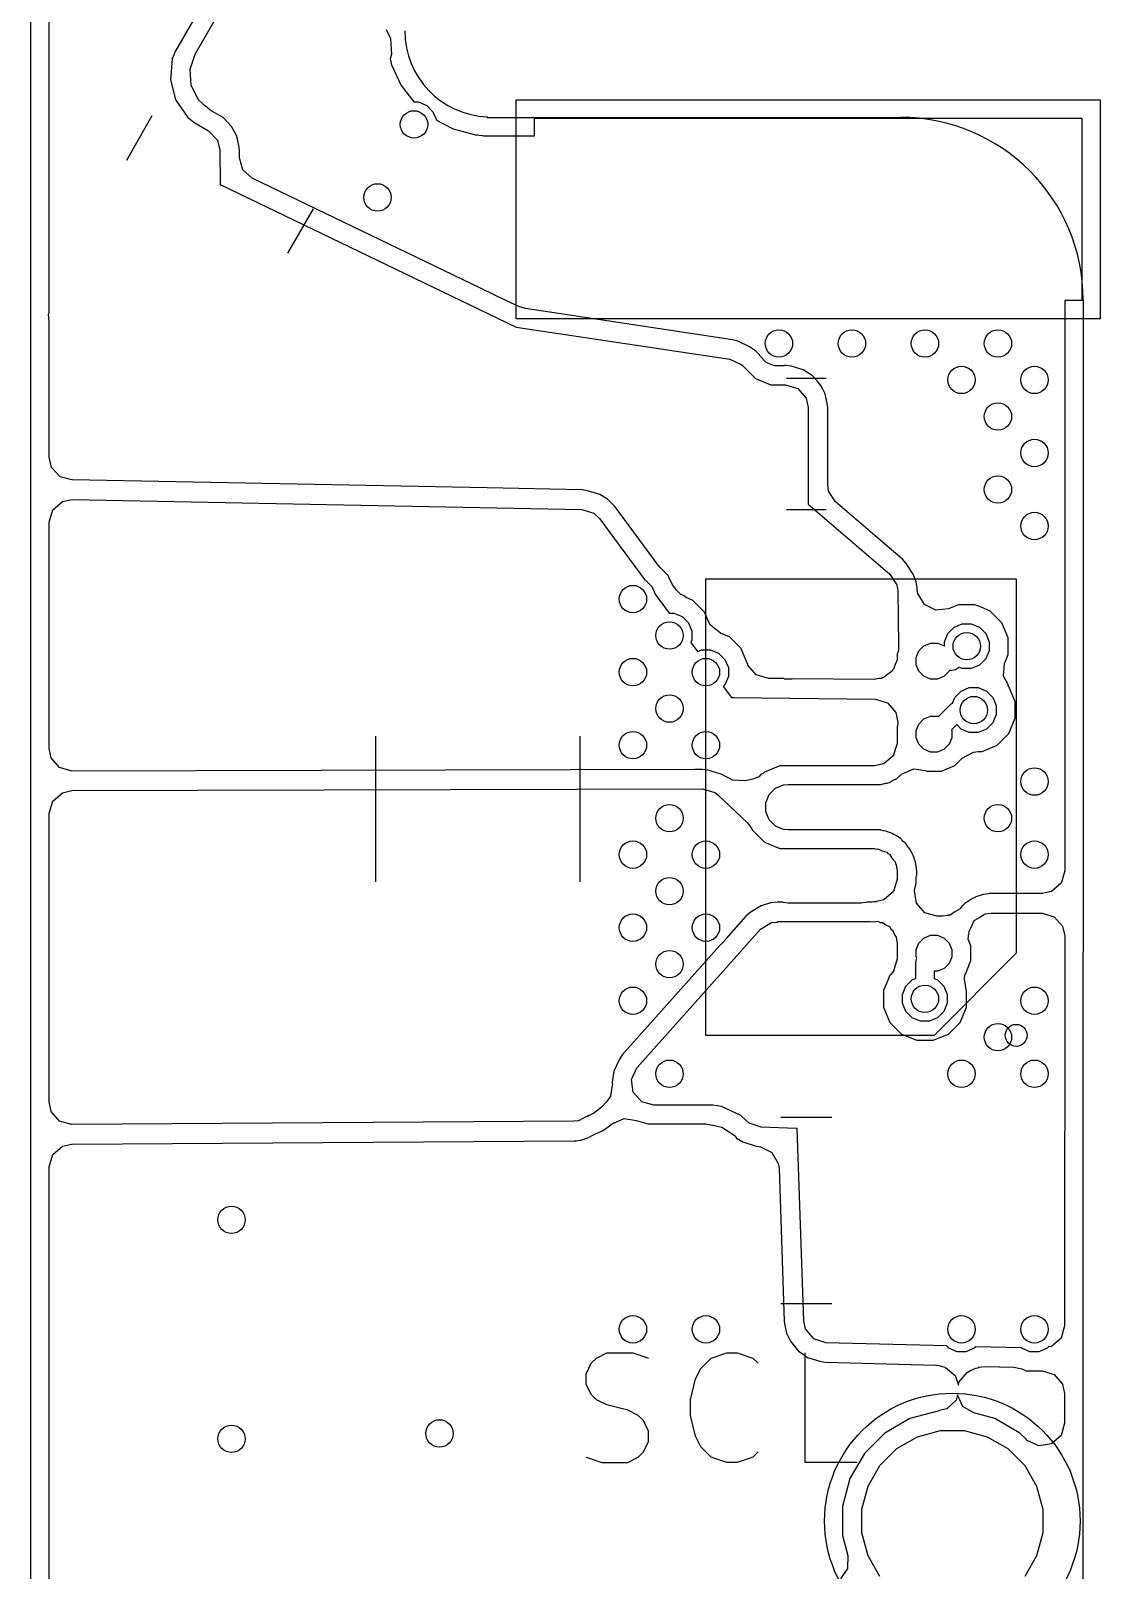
# Model space of a CAD drawing. Extents: x -28 to 25.3, y -6.8 to 48.4.
# Drawn here: x 19.48 to 25.34, y 21.12 to 29.55 of the extents above; entities that cross this region are included whole.
import ezdxf

# ---------------------------------------------------------------- set-up
doc = ezdxf.new("R2010")
doc.units = 0
doc.layers.add('BLACK', color=7, linetype='CONTINUOUS')

msp = doc.modelspace()

# ---------------------------------------------------------------- linework, layer by layer
at = {"layer": 'BLACK', "linetype": 'CONTINUOUS'}
for p, q in [((19.484332, 19.043125), (19.484332, 48.291502)), ((19.584832, 28.008622), (19.584832, 30.276786)), ((20.499151, 29.827589), (20.277885, 29.44434)), ((20.38547, 29.426486), (20.603926, 29.804864)), ((21.43133, 29.561293), (21.455672, 29.511932)), ((20.277881, 29.444333), (20.259498, 29.399957)), ((20.277885, 29.44434), (20.277881, 29.444333)), ((21.455672, 29.511932), (21.461414, 29.424329)), ((20.259496, 29.399949), (20.249443, 29.285039)), ((20.259498, 29.399957), (20.259496, 29.399949)), ((20.35725, 29.343355), (20.38547, 29.426486)), ((21.461414, 29.424329), (21.453225, 29.400207)), ((21.453225, 29.400207), (21.46031, 29.368386)), ((21.46031, 29.368386), (21.460311, 29.368383)), ((21.460311, 29.368383), (21.460312, 29.368381)), ((21.460312, 29.368381), (21.513691, 29.254463)), ((20.249443, 29.285039), (20.278035, 29.178332)), ((20.362992, 29.255752), (20.35725, 29.343355)), ((20.278035, 29.178332), (20.279299, 29.173615)), ((20.401821, 29.177015), (20.362992, 29.255752)), ((20.425878, 29.155918), (20.401821, 29.177015)), ((21.513691, 29.254463), (21.583432, 29.1641)), ((22.144777, 29.176232), (25.344777, 29.176232)), ((22.144777, 27.976232), (22.144777, 29.176232)), ((25.344777, 29.176232), (25.344777, 27.976232)), ((20.279299, 29.173615), (20.345463, 29.079124)), ((20.436471, 29.144631), (20.425878, 29.155918)), ((20.440743, 29.142882), (20.436471, 29.144631)), ((20.467826, 29.119131), (20.440743, 29.142882)), ((20.538002, 29.078615), (20.467826, 29.119131)), ((21.583432, 29.1641), (21.608718, 29.1641)), ((21.608718, 29.1641), (21.653778, 29.145436)), ((21.653778, 29.145436), (21.688266, 29.110948)), ((21.688266, 29.110948), (21.70693, 29.065888)), ((20.009869, 28.845926), (20.15045, 29.089418)), ((20.345463, 29.079124), (20.383583, 29.049873)), ((20.383583, 29.049873), (20.458869, 29.006407)), ((20.458869, 29.006407), (20.507084, 28.955841)), ((20.584596, 29.029749), (20.538002, 29.078615)), ((20.6111, 28.981359), (20.584596, 29.029749)), ((21.70693, 29.065888), (21.70693, 29.064229)), ((21.70693, 29.064229), (21.743159, 29.045585)), ((21.743159, 29.045585), (21.799089, 29.016802)), ((21.799089, 29.016802), (21.920788, 28.984927)), ((21.984332, 29.079981), (24.251147, 29.079981)), ((22.244777, 28.979481), (22.244777, 29.076232)), ((22.244777, 29.076232), (25.244777, 29.076232)), ((25.244777, 29.076232), (25.244777, 28.076232)), ((20.507084, 28.955841), (20.520867, 28.89966)), ((20.616283, 28.960232), (20.6111, 28.981359)), ((20.624884, 28.925172), (20.616283, 28.960232)), ((20.627966, 28.900214), (20.624884, 28.925172)), ((21.920788, 28.984927), (21.932092, 28.984495)), ((21.932092, 28.984495), (21.952016, 28.980126)), ((21.952016, 28.980126), (21.952362, 28.981864)), ((21.952362, 28.981864), (21.964339, 28.979481)), ((21.964339, 28.979481), (21.964341, 28.979481)), ((21.964341, 28.979481), (22.244777, 28.979481)), ((20.520867, 28.89966), (20.521831, 28.712673)), ((20.627966, 28.900208), (20.627966, 28.900214)), ((20.628186, 28.85762), (20.627966, 28.900208)), ((20.646529, 28.793351), (20.628186, 28.85762)), ((20.698393, 28.746533), (20.646529, 28.793351)), ((20.521831, 28.712673), (20.521832, 28.712672)), ((20.521832, 28.712672), (22.144332, 27.931502)), ((21.948206, 28.144796), (20.698393, 28.746533)), ((20.893214, 28.335926), (21.033795, 28.579418)), ((22.095428, 28.073914), (21.948206, 28.144796)), ((25.251147, 28.079981), (25.248473, 8.678275)), ((19.58225, 28.001015), (19.584832, 28.008622)), ((19.584832, 27.961623), (19.58225, 28.001015)), ((22.15934, 28.043143), (22.095428, 28.073914)), ((22.194737, 28.03224), (22.15934, 28.043143)), ((23.330203, 27.861921), (22.194737, 28.03224)), ((25.150646, 28.073914), (25.150215, 24.952462)), ((25.244777, 28.076232), (25.150532, 28.076232)), ((25.150532, 28.076232), (25.150646, 28.073914)), ((19.584832, 27.218442), (19.584832, 27.961623)), ((22.144332, 27.931502), (23.314323, 27.756004)), ((25.344777, 27.976232), (22.144777, 27.976232)), ((23.330225, 27.861916), (23.330203, 27.861921)), ((23.359398, 27.853156), (23.330225, 27.861916)), ((23.359401, 27.853155), (23.359398, 27.853156)), ((23.359406, 27.853153), (23.359401, 27.853155)), ((23.422781, 27.823743), (23.359406, 27.853153)), ((23.314323, 27.756004), (23.377698, 27.726594)), ((23.422785, 27.823741), (23.422781, 27.823743)), ((23.422785, 27.82374), (23.422785, 27.823741)), ((23.450911, 27.804761), (23.422785, 27.82374)), ((23.450916, 27.804757), (23.450911, 27.804761)), ((23.456835, 27.799213), (23.450916, 27.804757)), ((23.459338, 27.79679), (23.456835, 27.799213)), ((23.4778, 27.778328), (23.459338, 27.79679)), ((23.480398, 27.772056), (23.4778, 27.778328)), ((23.514886, 27.737568), (23.480398, 27.772056)), ((23.377698, 27.726594), (23.383607, 27.721059)), ((23.383607, 27.721059), (23.391805, 27.712861)), ((23.391805, 27.712861), (23.391806, 27.71286)), ((23.391806, 27.71286), (23.45569, 27.648976)), ((23.559946, 27.718904), (23.514886, 27.737568)), ((23.608718, 27.718904), (23.559946, 27.718904)), ((23.61499, 27.721502), (23.608718, 27.718904)), ((23.620332, 27.721502), (23.61499, 27.721502)), ((23.620337, 27.721502), (23.620332, 27.721502)), ((23.650497, 27.717165), (23.620337, 27.721502)), ((23.650502, 27.717164), (23.650497, 27.717165)), ((23.650504, 27.717164), (23.650502, 27.717164)), ((23.650506, 27.717163), (23.650504, 27.717164)), ((23.675496, 27.709825), (23.650506, 27.717163)), ((23.717546, 27.697478), (23.675496, 27.709825)), ((23.741582, 27.682031), (23.717546, 27.697478)), ((23.768312, 27.664853), (23.741582, 27.682031)), ((23.768313, 27.664852), (23.768312, 27.664853)), ((23.768314, 27.664851), (23.768313, 27.664852)), ((23.768316, 27.664849), (23.768314, 27.664851)), ((23.798327, 27.630214), (23.768316, 27.664849)), ((23.45569, 27.648976), (23.539159, 27.614402)), ((23.539159, 27.614402), (23.539161, 27.614402)), ((23.539161, 27.614402), (23.620332, 27.614402)), ((23.620332, 27.614402), (23.687371, 27.594717)), ((23.626496, 27.651502), (23.842168, 27.651502)), ((23.687371, 27.594717), (23.733126, 27.541913)), ((23.814067, 27.612049), (23.798327, 27.630214)), ((23.825936, 27.588338), (23.814067, 27.612049)), ((23.837777, 27.564683), (23.825936, 27.588338)), ((23.733126, 27.541913), (23.744332, 27.490402)), ((23.744332, 27.490402), (23.744332, 26.961502)), ((23.837777, 27.564682), (23.837777, 27.564683)), ((23.837778, 27.56468), (23.837777, 27.564682)), ((23.848984, 27.513169), (23.837778, 27.56468)), ((23.848984, 27.513168), (23.848984, 27.513169)), ((23.851431, 27.49041), (23.848984, 27.513168)), ((23.851432, 27.490394), (23.851431, 27.49041)), ((23.851432, 27.067793), (23.851432, 27.490394)), ((19.597971, 27.162891), (19.584832, 27.218442)), ((19.645603, 27.111774), (19.597971, 27.162891)), ((19.709903, 27.095391), (19.645603, 27.111774)), ((19.709888, 27.094592), (19.709903, 27.095391)), ((19.713301, 27.094526), (19.709888, 27.094592)), ((19.71331, 27.094523), (19.713301, 27.094526)), ((19.713344, 27.094525), (19.71331, 27.094523)), ((21.985904, 27.049965), (19.713344, 27.094525)), ((23.856644, 27.03222), (23.851432, 27.067793)), ((19.657321, 26.976263), (19.71126, 26.987445)), ((19.71126, 26.987445), (22.503255, 26.9327)), ((22.505355, 27.039779), (21.985904, 27.049965)), ((22.505359, 27.039779), (22.505355, 27.039779)), ((22.505364, 27.039778), (22.505359, 27.039779)), ((22.535433, 27.034851), (22.505364, 27.039778)), ((22.535443, 27.034849), (22.535433, 27.034851)), ((22.602072, 27.013858), (22.535443, 27.034849)), ((22.602082, 27.013853), (22.602072, 27.013858)), ((22.643909, 26.989116), (22.602082, 27.013853)), ((22.643909, 26.989115), (22.643909, 26.989116)), ((22.674607, 26.959765), (22.643909, 26.989115)), ((23.894734, 26.973645), (23.856644, 27.03222)), ((19.584832, 26.863469), (19.604517, 26.930508)), ((19.604517, 26.930508), (19.657321, 26.976263)), ((22.503255, 26.9327), (22.569895, 26.911705)), ((22.569895, 26.911705), (22.600601, 26.882347)), ((22.67461, 26.959762), (22.674607, 26.959765)), ((22.686779, 26.945937), (22.67461, 26.959762)), ((22.922528, 26.626435), (22.686779, 26.945937)), ((23.626496, 26.931502), (23.842168, 26.931502)), ((23.744332, 26.961502), (24.191904, 26.577869)), ((24.18908, 26.721348), (23.894734, 26.973645)), ((19.584832, 25.623206), (19.584832, 26.863469)), ((22.600601, 26.882347), (22.847178, 26.54817)), ((24.261604, 26.659185), (24.18908, 26.721348)), ((24.28169, 26.636255), (24.261604, 26.659185)), ((22.934625, 26.612377), (22.922528, 26.626435)), ((22.976858, 26.570144), (22.934625, 26.612377)), ((22.987438, 26.544601), (22.976858, 26.570144)), ((24.191904, 26.577869), (24.229994, 26.519294)), ((24.31978, 26.57768), (24.28169, 26.636255)), ((24.33584, 26.535633), (24.31978, 26.57768)), ((22.847178, 26.54817), (22.853778, 26.545436)), ((22.853778, 26.545436), (22.888266, 26.510948)), ((22.888266, 26.510948), (22.9057, 26.468858)), ((23.00222, 26.518431), (22.987438, 26.544601)), ((23.022688, 26.490691), (23.00222, 26.518431)), ((23.047472, 26.465562), (23.022688, 26.490691)), ((23.184332, 26.551502), (24.884332, 26.551502)), ((23.184332, 24.051502), (23.184332, 26.551502)), ((24.229994, 26.519294), (24.235191, 26.485628)), ((24.235191, 26.485628), (24.239792, 26.186563)), ((24.341037, 26.501967), (24.33584, 26.535633)), ((24.34193, 26.491392), (24.341037, 26.501967)), ((24.345342, 26.471162), (24.34193, 26.491392)), ((24.884332, 26.551502), (24.884332, 24.501502)), ((22.9057, 26.468858), (22.982997, 26.3641)), ((23.061764, 26.460119), (23.047472, 26.465562)), ((23.075013, 26.449753), (23.061764, 26.460119)), ((23.112971, 26.43403), (23.075013, 26.449753)), ((23.112973, 26.434029), (23.112971, 26.43403)), ((23.112974, 26.434028), (23.112973, 26.434029)), ((23.176858, 26.370144), (23.112974, 26.434028)), ((24.380994, 26.411073), (24.345342, 26.471162)), ((24.443473, 26.379798), (24.380994, 26.411073)), ((24.568055, 26.410096), (24.512943, 26.387267)), ((24.568057, 26.410096), (24.568055, 26.410096)), ((24.658403, 26.410096), (24.568057, 26.410096)), ((24.658404, 26.410096), (24.658403, 26.410096)), ((24.691642, 26.396328), (24.658404, 26.410096)), ((24.741872, 26.375522), (24.691642, 26.396328)), ((22.982997, 26.3641), (23.008718, 26.3641)), ((23.008718, 26.3641), (23.053778, 26.345436)), ((23.053778, 26.345436), (23.088266, 26.310948)), ((23.088266, 26.310948), (23.10693, 26.265888)), ((23.197071, 26.321345), (23.176858, 26.370144)), ((23.209774, 26.298081), (23.197071, 26.321345)), ((24.512943, 26.387267), (24.443473, 26.379798)), ((24.805756, 26.311638), (24.741872, 26.375522)), ((24.84033, 26.228169), (24.805756, 26.311638)), ((23.10693, 26.265888), (23.10693, 26.217116)), ((23.264176, 26.254241), (23.209774, 26.298081)), ((23.312974, 26.234028), (23.264176, 26.254241)), ((23.376858, 26.170144), (23.312974, 26.234028)), ((24.490632, 26.207382), (24.509296, 26.252442)), ((24.509296, 26.252442), (24.543784, 26.28693)), ((24.543784, 26.28693), (24.588844, 26.305594)), ((24.588844, 26.305594), (24.637616, 26.305594)), ((24.637616, 26.305594), (24.682676, 26.28693)), ((24.682676, 26.28693), (24.717164, 26.252442)), ((24.717164, 26.252442), (24.735828, 26.207382)), ((24.84033, 26.137823), (24.84033, 26.228169)), ((23.10693, 26.217116), (23.101364, 26.203681)), ((23.101364, 26.203681), (23.137446, 26.154781)), ((23.137446, 26.154781), (23.159946, 26.1641)), ((23.159946, 26.1641), (23.208718, 26.1641)), ((23.208718, 26.1641), (23.253778, 26.145436)), ((23.253778, 26.145436), (23.288266, 26.110948)), ((23.377222, 26.169265), (23.376858, 26.170144)), ((23.412972, 26.082956), (23.377222, 26.169265)), ((24.23677, 26.15266), (24.232232, 26.141702)), ((24.232232, 26.141702), (24.232232, 26.116373)), ((24.238848, 26.169265), (24.23677, 26.15266)), ((24.239792, 26.186563), (24.238848, 26.169265)), ((24.336253, 26.121011), (24.351185, 26.157059)), ((24.351185, 26.157059), (24.378775, 26.184649)), ((24.378775, 26.184649), (24.414823, 26.199581)), ((24.414823, 26.199581), (24.453841, 26.199581)), ((24.453841, 26.199581), (24.489889, 26.184649)), ((24.489889, 26.184649), (24.490632, 26.183906)), ((24.490632, 26.183906), (24.490632, 26.207382)), ((24.735828, 26.15861), (24.717164, 26.11355)), ((24.735828, 26.207382), (24.735828, 26.15861)), ((23.288266, 26.110948), (23.30693, 26.065888)), ((23.30693, 26.065888), (23.30693, 26.017116)), ((23.414185, 26.080127), (23.412972, 26.082956)), ((23.459364, 26.026828), (23.414185, 26.080127)), ((24.212547, 26.057058), (24.206572, 26.051881)), ((24.2203, 26.083464), (24.212547, 26.057058)), ((24.231273, 26.108706), (24.2203, 26.083464)), ((24.232232, 26.116373), (24.231273, 26.108706)), ((24.336253, 26.081993), (24.336253, 26.121011)), ((24.351185, 26.045945), (24.336253, 26.081993)), ((24.567657, 26.065581), (24.551176, 26.054569)), ((24.570197, 26.068122), (24.567657, 26.065581)), ((24.588844, 26.060398), (24.570197, 26.068122)), ((24.637616, 26.060398), (24.588844, 26.060398)), ((24.682676, 26.079062), (24.637616, 26.060398)), ((24.717164, 26.11355), (24.682676, 26.079062)), ((24.815168, 26.019213), (24.820152, 26.088905)), ((24.820152, 26.088905), (24.821752, 26.092975)), ((24.821752, 26.092975), (24.84033, 26.137823)), ((23.288266, 25.972056), (23.279062, 25.962853)), ((23.30693, 26.017116), (23.288266, 25.972056)), ((23.526185, 26.006416), (23.459364, 26.026828)), ((23.609791, 26.005508), (23.526185, 26.006416)), ((23.614823, 26.003423), (23.609791, 26.005508)), ((23.653841, 26.003423), (23.614823, 26.003423)), ((23.657617, 26.004988), (23.653841, 26.003423)), ((24.106884, 26.000104), (23.657617, 26.004988)), ((24.132572, 26.005547), (24.106884, 26.000104)), ((24.145345, 26.005781), (24.132572, 26.005547)), ((24.150752, 26.009399), (24.145345, 26.005781)), ((24.159743, 26.011303), (24.150752, 26.009399)), ((24.18054, 26.029325), (24.159743, 26.011303)), ((24.20342, 26.044629), (24.18054, 26.029325)), ((24.206572, 26.051881), (24.20342, 26.044629)), ((24.378775, 26.018355), (24.351185, 26.045945)), ((24.414823, 26.003423), (24.378775, 26.018355)), ((24.453841, 26.003423), (24.414823, 26.003423)), ((24.489889, 26.018355), (24.453841, 26.003423)), ((24.517479, 26.045945), (24.489889, 26.018355)), ((24.519449, 26.050702), (24.517479, 26.045945)), ((24.531736, 26.050702), (24.519449, 26.050702)), ((24.551176, 26.054569), (24.531736, 26.050702)), ((24.839925, 25.973874), (24.815168, 26.019213)), ((24.837595, 25.972317), (24.839925, 25.973874)), ((24.844379, 25.962164), (24.837595, 25.972317)), ((23.279062, 25.962853), (23.324331, 25.901502)), ((23.324331, 25.901502), (23.334982, 25.901387)), ((23.334982, 25.901387), (24.112571, 25.892935)), ((24.112571, 25.892935), (24.17939, 25.872523)), ((24.535014, 25.871811), (24.54792, 25.902967)), ((24.54792, 25.902967), (24.582408, 25.937455)), ((24.582408, 25.937455), (24.627468, 25.956119)), ((24.627468, 25.956119), (24.67624, 25.956119)), ((24.67624, 25.956119), (24.7213, 25.937455)), ((24.7213, 25.937455), (24.755788, 25.902967)), ((24.755788, 25.902967), (24.774452, 25.857907)), ((24.84438, 25.962163), (24.844379, 25.962164)), ((24.878954, 25.878694), (24.84438, 25.962163)), ((24.17939, 25.872523), (24.224569, 25.819225)), ((24.224569, 25.819225), (24.23518, 25.765757)), ((24.458598, 25.797611), (24.528335, 25.867347)), ((24.528335, 25.867347), (24.535014, 25.871811)), ((24.774452, 25.809135), (24.755788, 25.764075)), ((24.774452, 25.857907), (24.774452, 25.809135)), ((24.878954, 25.788348), (24.878954, 25.878694)), ((24.234716, 25.747699), (24.232232, 25.741702)), ((24.232232, 25.741702), (24.232232, 25.661302)), ((24.23518, 25.765757), (24.234716, 25.747699)), ((24.336253, 25.721011), (24.351185, 25.757059)), ((24.336253, 25.681993), (24.336253, 25.721011)), ((24.351185, 25.757059), (24.378775, 25.784649)), ((24.378775, 25.784649), (24.414823, 25.799581)), ((24.414823, 25.799581), (24.453841, 25.799581)), ((24.453841, 25.799581), (24.458598, 25.797611)), ((24.558333, 25.753662), (24.53044, 25.725769)), ((24.53044, 25.725769), (24.532411, 25.721011)), ((24.532411, 25.721011), (24.532411, 25.681993)), ((24.582408, 25.729587), (24.558333, 25.753662)), ((24.627468, 25.710923), (24.582408, 25.729587)), ((24.7213, 25.729587), (24.67624, 25.710923)), ((24.755788, 25.764075), (24.7213, 25.729587)), ((24.84438, 25.704879), (24.878954, 25.788348)), ((21.374332, 24.89188), (21.374332, 25.691124)), ((22.494332, 24.89188), (22.494332, 25.691124)), ((24.232191, 25.649417), (24.221956, 25.617607)), ((24.23248, 25.660702), (24.232191, 25.649417)), ((24.232232, 25.661302), (24.23248, 25.660702)), ((24.351185, 25.645945), (24.336253, 25.681993)), ((24.378775, 25.618355), (24.351185, 25.645945)), ((24.517479, 25.645945), (24.489889, 25.618355)), ((24.532411, 25.681993), (24.517479, 25.645945)), ((24.67624, 25.710923), (24.627468, 25.710923)), ((24.697027, 25.606421), (24.780496, 25.640995)), ((24.780496, 25.640995), (24.84438, 25.704879)), ((19.596176, 25.571392), (19.584832, 25.623206)), ((19.642072, 25.518711), (19.596176, 25.571392)), ((24.184966, 25.561665), (24.159743, 25.539808)), ((24.210791, 25.582905), (24.184966, 25.561665)), ((24.211297, 25.584481), (24.210791, 25.582905)), ((24.212547, 25.585563), (24.211297, 25.584481)), ((24.221956, 25.617607), (24.212547, 25.585563)), ((24.414823, 25.603423), (24.378775, 25.618355)), ((24.453841, 25.603423), (24.414823, 25.603423)), ((24.489889, 25.618355), (24.453841, 25.603423)), ((24.548812, 25.53017), (24.588744, 25.570102)), ((24.588744, 25.570102), (24.650067, 25.603587)), ((24.650067, 25.603587), (24.676425, 25.606421)), ((24.676425, 25.606421), (24.697025, 25.606421)), ((24.697025, 25.606421), (24.697027, 25.606421)), ((19.709164, 25.499206), (19.642072, 25.518711)), ((23.122906, 25.508359), (19.709164, 25.499206)), ((23.16482, 25.508471), (23.122906, 25.508359)), ((23.164822, 25.508471), (23.16482, 25.508471)), ((23.184944, 25.505633), (23.164822, 25.508471)), ((23.195007, 25.504213), (23.184944, 25.505633)), ((23.212239, 25.499203), (23.195007, 25.504213)), ((23.262097, 25.484708), (23.212239, 25.499203)), ((23.271924, 25.479692), (23.262097, 25.484708)), ((23.297934, 25.466417), (23.271924, 25.479692)), ((23.297935, 25.466416), (23.297934, 25.466417)), ((23.297937, 25.466415), (23.297935, 25.466416)), ((23.30288, 25.463272), (23.297937, 25.466415)), ((23.47348, 25.468043), (23.440643, 25.455104)), ((23.484708, 25.479692), (23.47348, 25.468043)), ((23.499738, 25.488078), (23.484708, 25.479692)), ((23.505686, 25.494026), (23.499738, 25.488078)), ((23.505693, 25.494031), (23.505686, 25.494026)), ((23.589155, 25.528601), (23.505693, 25.494031)), ((23.589157, 25.528602), (23.589155, 25.528601)), ((23.589159, 25.528602), (23.589157, 25.528602)), ((24.079505, 25.528602), (23.589159, 25.528602)), ((24.108232, 25.528602), (24.079505, 25.528602)), ((24.1503, 25.537754), (24.108232, 25.528602)), ((24.15683, 25.538522), (24.1503, 25.537754)), ((24.157908, 25.539409), (24.15683, 25.538522)), ((24.159743, 25.539808), (24.157908, 25.539409)), ((24.229881, 25.458869), (24.252925, 25.47884)), ((24.252925, 25.47884), (24.255255, 25.480807)), ((24.255255, 25.480807), (24.259337, 25.484164)), ((24.259337, 25.484164), (24.323613, 25.511545)), ((24.323613, 25.511545), (24.385556, 25.502955)), ((24.385556, 25.502955), (24.394132, 25.499402)), ((24.394132, 25.499402), (24.394133, 25.499402)), ((24.394133, 25.499402), (24.474531, 25.499402)), ((24.474531, 25.499402), (24.474532, 25.499402)), ((24.474532, 25.499402), (24.548812, 25.53017)), ((19.604517, 25.335143), (19.657321, 25.380898)), ((19.657321, 25.380898), (19.708495, 25.392103)), ((19.708495, 25.392103), (23.165107, 25.401371)), ((23.165107, 25.401371), (23.232196, 25.381866)), ((23.232196, 25.381866), (23.250245, 25.367833)), ((23.303354, 25.464019), (23.30288, 25.463272)), ((23.330439, 25.44923), (23.303354, 25.464019)), ((23.40021, 25.445527), (23.330439, 25.44923)), ((23.440643, 25.455104), (23.40021, 25.445527)), ((23.530398, 25.370948), (23.564886, 25.405436)), ((23.564886, 25.405436), (23.609946, 25.4241)), ((23.609946, 25.4241), (23.634332, 25.426502)), ((23.634332, 25.426502), (24.034332, 25.426502)), ((24.034332, 25.426502), (24.142728, 25.426502)), ((24.142728, 25.426502), (24.162082, 25.430713)), ((24.162082, 25.430713), (24.167012, 25.431536)), ((24.167012, 25.431536), (24.169334, 25.432155)), ((24.169334, 25.432155), (24.16934, 25.432155)), ((24.16934, 25.432155), (24.169345, 25.432158)), ((24.169345, 25.432158), (24.169348, 25.432158)), ((24.169348, 25.432158), (24.174952, 25.433513)), ((24.174952, 25.433513), (24.180663, 25.434755)), ((24.180663, 25.434755), (24.180664, 25.434754)), ((24.180664, 25.434754), (24.181375, 25.434909)), ((24.181375, 25.434909), (24.189997, 25.436782)), ((24.189997, 25.436782), (24.200961, 25.444395)), ((24.200961, 25.444395), (24.214153, 25.450998)), ((24.214153, 25.450998), (24.221041, 25.454185)), ((24.221041, 25.454185), (24.224879, 25.455819)), ((24.224879, 25.455819), (24.22489, 25.455829)), ((24.22489, 25.455829), (24.225667, 25.456299)), ((24.225667, 25.456299), (24.227782, 25.457468)), ((24.227782, 25.457468), (24.228087, 25.457671)), ((24.228087, 25.457671), (24.228091, 25.457673)), ((24.228091, 25.457673), (24.228126, 25.457698)), ((24.228126, 25.457698), (24.229869, 25.458864)), ((24.229869, 25.458864), (24.229881, 25.458869)), ((19.584832, 25.268104), (19.604517, 25.335143)), ((23.250245, 25.367833), (23.411872, 25.216307)), ((23.511734, 25.325888), (23.530398, 25.370948)), ((23.511734, 25.277116), (23.511734, 25.325888)), ((19.584832, 23.687034), (19.584832, 25.268104)), ((23.411872, 25.216307), (23.43494, 25.182961)), ((23.530398, 25.232056), (23.511734, 25.277116)), ((23.564886, 25.197568), (23.530398, 25.232056)), ((23.43494, 25.182961), (23.435021, 25.183014)), ((23.435021, 25.183014), (23.438331, 25.17806)), ((23.438331, 25.17806), (23.441622, 25.173303)), ((23.441622, 25.173303), (23.441805, 25.172862)), ((23.441805, 25.172862), (23.441806, 25.17286)), ((23.441806, 25.17286), (23.50569, 25.108976)), ((23.609946, 25.178904), (23.564886, 25.197568)), ((23.634332, 25.176502), (23.609946, 25.178904)), ((24.034332, 25.176502), (23.634332, 25.176502)), ((24.14066, 25.176502), (24.034332, 25.176502)), ((24.143279, 25.175733), (24.14066, 25.176502)), ((24.156577, 25.172613), (24.143279, 25.175733)), ((24.158654, 25.172844), (24.156577, 25.172613)), ((24.160555, 25.171975), (24.158654, 25.172844)), ((24.170362, 25.170565), (24.160555, 25.171975)), ((24.170372, 25.170562), (24.170362, 25.170565)), ((24.178994, 25.166625), (24.170372, 25.170562)), ((24.179012, 25.166621), (24.178994, 25.166625)), ((24.179011, 25.166617), (24.179012, 25.166621)), ((24.179401, 25.166439), (24.179011, 25.166617)), ((24.195619, 25.16039), (24.179401, 25.166439)), ((24.195687, 25.160346), (24.195619, 25.16039)), ((24.196143, 25.160211), (24.195687, 25.160346)), ((24.198527, 25.159511), (24.196143, 25.160211)), ((24.205447, 25.157479), (24.198527, 25.159511)), ((24.205448, 25.157478), (24.205447, 25.157479)), ((24.213773, 25.152128), (24.205448, 25.157478)), ((24.229296, 25.143651), (24.213773, 25.152128)), ((24.233929, 25.141535), (24.229296, 25.143651)), ((24.237776, 25.138201), (24.233929, 25.141535)), ((24.251936, 25.127601), (24.237776, 25.138201)), ((24.256211, 25.124853), (24.251936, 25.127601)), ((23.50569, 25.108976), (23.589159, 25.074402)), ((23.589159, 25.074402), (23.989159, 25.074402)), ((23.989159, 25.074402), (24.108232, 25.074402)), ((24.108232, 25.074402), (24.116917, 25.071852)), ((24.116917, 25.071852), (24.125879, 25.07314)), ((24.125879, 25.07314), (24.149919, 25.062162)), ((24.149919, 25.062162), (24.175271, 25.054717)), ((24.175271, 25.054717), (24.181198, 25.047877)), ((24.181198, 25.047877), (24.189435, 25.044115)), ((24.189435, 25.044115), (24.203724, 25.021881)), ((24.259538, 25.121013), (24.256211, 25.124853)), ((24.259542, 25.121009), (24.259538, 25.121013)), ((24.265342, 25.114316), (24.259542, 25.121009)), ((24.279533, 25.102018), (24.265342, 25.114316)), ((24.289679, 25.086231), (24.279533, 25.102018)), ((24.295489, 25.079525), (24.289679, 25.086231)), ((24.301969, 25.072047), (24.295489, 25.079525)), ((24.310171, 25.05566), (24.301969, 25.072047)), ((24.316744, 25.044117), (24.310171, 25.05566)), ((24.317306, 25.043242), (24.316744, 25.044117)), ((24.319994, 25.036033), (24.317306, 25.043242)), ((24.203724, 25.021881), (24.221026, 25.001913)), ((24.221026, 25.001913), (24.223313, 24.991399)), ((24.223313, 24.991399), (24.227209, 24.985337)), ((24.227209, 24.985337), (24.232232, 24.950402)), ((24.325679, 25.024677), (24.319994, 25.036033)), ((24.327705, 25.015362), (24.325679, 25.024677)), ((24.333219, 25.000579), (24.327705, 25.015362)), ((24.338242, 24.965644), (24.333219, 25.000579)), ((24.339332, 24.950402), (24.338242, 24.965644)), ((24.232232, 24.906435), (24.212547, 24.839396)), ((24.232232, 24.950402), (24.232232, 24.906435)), ((24.33155, 24.864539), (24.334993, 24.876261)), ((24.334993, 24.876261), (24.336253, 24.885024)), ((24.336253, 24.921011), (24.339332, 24.928445)), ((24.336253, 24.885024), (24.336253, 24.921011)), ((24.339332, 24.928445), (24.339332, 24.950402)), ((25.130521, 24.885425), (25.077711, 24.839678)), ((25.150215, 24.952462), (25.130521, 24.885425)), ((24.159743, 24.793641), (24.11924, 24.78483)), ((24.212547, 24.839396), (24.159743, 24.793641)), ((24.327202, 24.845249), (24.330963, 24.862536)), ((24.337146, 24.776091), (24.327202, 24.845249)), ((24.330963, 24.862536), (24.33155, 24.864539)), ((24.629159, 24.790429), (24.62833, 24.789837)), ((24.629245, 24.790479), (24.629159, 24.790429)), ((24.644859, 24.801608), (24.629245, 24.790479)), ((24.654143, 24.804828), (24.644859, 24.801608)), ((24.661919, 24.809309), (24.654143, 24.804828)), ((24.662324, 24.809496), (24.661919, 24.809309)), ((24.703594, 24.823647), (24.662324, 24.809496)), ((24.703595, 24.823647), (24.703594, 24.823647)), ((24.734196, 24.8275), (24.703595, 24.823647)), ((24.738641, 24.82778), (24.734196, 24.8275)), ((24.747524, 24.828339), (24.738641, 24.82778)), ((25.026052, 24.828479), (24.747524, 24.828339)), ((25.026277, 24.828479), (25.026052, 24.828479)), ((25.077711, 24.839678), (25.026277, 24.828479)), ((23.426804, 24.724163), (23.403466, 24.704542)), ((23.486127, 24.761052), (23.426804, 24.724163)), ((23.486136, 24.761056), (23.486127, 24.761052)), ((23.538733, 24.777131), (23.486136, 24.761056)), ((23.540152, 24.777184), (23.538733, 24.777131)), ((23.545121, 24.777367), (23.540152, 24.777184)), ((23.559931, 24.778808), (23.545121, 24.777367)), ((23.576944, 24.781502), (23.559931, 24.778808)), ((23.603674, 24.781502), (23.576944, 24.781502)), ((23.609946, 24.778904), (23.603674, 24.781502)), ((23.634332, 24.776502), (23.609946, 24.778904)), ((24.034332, 24.776502), (23.634332, 24.776502)), ((24.058718, 24.778904), (24.034332, 24.776502)), ((24.06499, 24.781502), (24.058718, 24.778904)), ((24.081384, 24.781502), (24.06499, 24.781502)), ((24.088018, 24.78168), (24.081384, 24.781502)), ((24.093583, 24.781979), (24.088018, 24.78168)), ((24.095955, 24.781936), (24.093583, 24.781979)), ((24.103943, 24.782435), (24.095955, 24.781936)), ((24.108232, 24.782435), (24.103943, 24.782435)), ((24.109959, 24.782811), (24.108232, 24.782435)), ((24.11579, 24.783175), (24.109959, 24.782811)), ((24.119404, 24.783694), (24.11579, 24.783175)), ((24.11924, 24.78483), (24.119404, 24.783694)), ((24.382901, 24.723287), (24.337146, 24.776091)), ((24.44994, 24.703602), (24.382901, 24.723287)), ((24.506069, 24.707564), (24.482554, 24.703602)), ((24.512599, 24.707297), (24.506069, 24.707564)), ((24.51587, 24.709216), (24.512599, 24.707297)), ((24.523182, 24.710447), (24.51587, 24.709216)), ((24.547309, 24.727651), (24.523182, 24.710447)), ((24.572871, 24.742639), (24.547309, 24.727651)), ((24.576659, 24.746667), (24.572871, 24.742639)), ((24.587947, 24.761037), (24.576659, 24.746667)), ((24.592305, 24.764145), (24.587947, 24.761037)), ((24.592648, 24.763664), (24.592305, 24.764145)), ((24.602177, 24.773793), (24.592648, 24.763664)), ((24.60223, 24.773836), (24.602177, 24.773793)), ((24.613568, 24.780564), (24.60223, 24.773836)), ((24.613647, 24.780619), (24.613568, 24.780564)), ((24.619623, 24.784165), (24.613647, 24.780619)), ((24.62833, 24.789837), (24.619623, 24.784165)), ((24.682635, 24.697011), (24.707026, 24.714398)), ((24.707026, 24.714398), (24.712371, 24.714656)), ((24.712371, 24.714656), (24.716973, 24.717386)), ((24.716973, 24.717386), (24.747578, 24.721239)), ((24.747578, 24.721239), (25.026106, 24.721379)), ((25.026106, 24.721379), (25.093153, 24.701728)), ((23.403466, 24.704542), (23.294322, 24.582301)), ((23.377686, 24.514861), (23.483356, 24.63321)), ((23.483356, 24.63321), (23.542686, 24.670104)), ((23.542686, 24.670104), (23.576946, 24.671368)), ((23.576946, 24.671368), (23.576946, 24.674402)), ((23.576946, 24.674402), (24.079506, 24.674402)), ((24.079506, 24.674402), (24.08404, 24.675304)), ((24.08404, 24.675304), (24.105024, 24.673427)), ((24.105024, 24.673427), (24.125879, 24.676425)), ((24.125879, 24.676425), (24.139127, 24.670375)), ((24.139127, 24.670375), (24.153631, 24.669077)), ((24.153631, 24.669077), (24.170268, 24.656153)), ((24.170268, 24.656153), (24.189435, 24.6474)), ((24.189435, 24.6474), (24.197308, 24.635149)), ((24.197308, 24.635149), (24.208809, 24.626215)), ((24.208809, 24.626215), (24.215818, 24.606347)), ((24.482554, 24.703602), (24.44994, 24.703602)), ((24.625613, 24.619251), (24.639016, 24.64603)), ((24.639016, 24.64603), (24.650133, 24.67384)), ((24.650133, 24.67384), (24.654491, 24.676948)), ((24.654491, 24.676948), (24.656886, 24.681731)), ((24.656886, 24.681731), (24.682635, 24.697011)), ((25.093153, 24.701728), (25.138934, 24.648947)), ((25.138934, 24.648947), (25.150166, 24.597362)), ((23.259413, 24.543204), (22.726485, 23.946323)), ((23.288266, 24.572056), (23.259413, 24.543204)), ((23.290809, 24.578198), (23.288266, 24.572056)), ((23.294294, 24.582326), (23.290809, 24.578198)), ((23.294322, 24.582301), (23.294294, 24.582326)), ((24.215818, 24.606347), (24.227209, 24.588622)), ((24.227209, 24.588622), (24.230743, 24.56404)), ((24.230743, 24.56404), (24.232054, 24.560325)), ((24.232054, 24.560325), (24.232232, 24.553687)), ((24.232232, 24.553687), (24.232232, 24.498149)), ((24.336253, 24.521011), (24.351185, 24.557059)), ((24.351185, 24.557059), (24.378775, 24.584649)), ((24.378775, 24.584649), (24.414823, 24.599581)), ((24.414823, 24.599581), (24.453841, 24.599581)), ((24.453841, 24.599581), (24.489889, 24.584649)), ((24.489889, 24.584649), (24.517479, 24.557059)), ((24.517479, 24.557059), (24.532411, 24.521011)), ((24.621284, 24.578271), (24.624199, 24.608961)), ((24.636432, 24.541702), (24.621284, 24.578271)), ((24.624199, 24.608961), (24.626185, 24.613931)), ((24.626185, 24.613931), (24.625613, 24.619251)), ((24.636432, 24.461302), (24.636432, 24.541702)), ((25.150166, 24.597362), (25.149872, 22.460823)), ((22.80643, 23.875053), (23.367922, 24.503925)), ((23.367922, 24.503925), (23.376858, 24.51286)), ((23.376858, 24.51286), (23.377686, 24.514861)), ((24.231432, 24.471132), (24.211747, 24.404093)), ((24.232232, 24.498149), (24.231432, 24.490022)), ((24.231432, 24.490022), (24.231432, 24.471132)), ((24.333532, 24.451502), (24.337399, 24.470942)), ((24.336253, 24.481993), (24.336253, 24.521011)), ((24.339517, 24.474113), (24.336253, 24.481993)), ((24.337399, 24.470942), (24.339517, 24.474113)), ((24.884332, 24.501502), (24.434332, 24.051502)), ((24.532411, 24.481993), (24.517479, 24.445945)), ((24.532411, 24.521011), (24.532411, 24.481993)), ((24.605664, 24.387022), (24.636432, 24.461302)), ((24.191806, 24.380145), (24.157232, 24.296677)), ((24.191807, 24.380146), (24.191806, 24.380145)), ((24.195113, 24.383451), (24.191807, 24.380146)), ((24.211747, 24.404093), (24.195113, 24.383451)), ((24.333532, 24.36316), (24.333532, 24.451502)), ((24.453841, 24.403423), (24.435132, 24.403423)), ((24.435132, 24.403423), (24.435132, 24.36316)), ((24.489889, 24.418355), (24.453841, 24.403423)), ((24.517479, 24.445945), (24.489889, 24.418355)), ((24.600608, 24.360534), (24.602856, 24.384215)), ((24.602856, 24.384215), (24.605664, 24.387022)), ((24.157232, 24.296677), (24.157232, 24.296675)), ((24.157232, 24.296675), (24.157232, 24.206329)), ((24.261734, 24.275888), (24.280398, 24.320948)), ((24.280398, 24.320948), (24.314886, 24.355436)), ((24.314886, 24.355436), (24.333532, 24.36316)), ((24.435132, 24.36316), (24.453778, 24.355436)), ((24.453778, 24.355436), (24.488266, 24.320948)), ((24.488266, 24.320948), (24.50693, 24.275888)), ((24.609493, 24.301358), (24.600608, 24.360534)), ((24.61143, 24.29668), (24.609493, 24.301358)), ((24.611432, 24.296675), (24.61143, 24.29668)), ((24.611432, 24.206329), (24.611432, 24.296675)), ((24.157232, 24.206329), (24.191806, 24.12286)), ((24.261734, 24.227116), (24.261734, 24.275888)), ((24.280398, 24.182056), (24.261734, 24.227116)), ((24.50693, 24.227116), (24.488266, 24.182056)), ((24.50693, 24.275888), (24.50693, 24.227116)), ((24.576858, 24.12286), (24.611432, 24.206329)), ((24.191806, 24.12286), (24.25569, 24.058976)), ((24.314886, 24.147568), (24.280398, 24.182056)), ((24.359946, 24.128904), (24.314886, 24.147568)), ((24.408718, 24.128904), (24.359946, 24.128904)), ((24.453778, 24.147568), (24.408718, 24.128904)), ((24.488266, 24.182056), (24.453778, 24.147568)), ((24.512974, 24.058976), (24.576858, 24.12286)), ((24.434332, 24.051502), (23.184332, 24.051502)), ((24.25569, 24.058976), (24.339159, 24.024402)), ((24.429505, 24.024402), (24.512974, 24.058976)), ((24.339159, 24.024402), (24.339161, 24.024402)), ((24.339161, 24.024402), (24.429503, 24.024402)), ((24.429503, 24.024402), (24.429505, 24.024402)), ((22.70791, 23.918295), (22.678886, 23.854741)), ((22.707912, 23.918299), (22.70791, 23.918295)), ((22.724888, 23.944509), (22.707912, 23.918299)), ((22.724897, 23.944521), (22.724888, 23.944509)), ((22.726039, 23.94582), (22.724897, 23.944521)), ((22.726485, 23.946323), (22.726039, 23.94582)), ((22.776308, 23.810249), (22.805333, 23.873805)), ((22.805333, 23.873805), (22.80643, 23.875053)), ((22.671296, 23.787963), (22.66595, 23.754338)), ((22.678885, 23.854739), (22.670298, 23.795007)), ((22.670298, 23.795007), (22.670298, 23.795002)), ((22.670298, 23.795002), (22.671048, 23.789784)), ((22.671048, 23.789784), (22.670911, 23.788839)), ((22.670911, 23.788839), (22.671296, 23.787963)), ((22.678886, 23.854741), (22.678885, 23.854739)), ((22.786252, 23.741091), (22.776308, 23.810249)), ((22.660327, 23.71896), (22.640806, 23.689555)), ((22.660427, 23.719592), (22.660327, 23.71896)), ((22.661103, 23.720626), (22.660427, 23.719592)), ((22.66595, 23.754338), (22.661103, 23.720626)), ((22.832007, 23.688287), (22.786252, 23.741091)), ((19.596376, 23.634789), (19.584832, 23.687034)), ((19.642473, 23.582284), (19.596376, 23.634789)), ((22.543821, 23.613581), (22.534935, 23.607358)), ((22.57066, 23.626096), (22.543821, 23.613581)), ((22.610749, 23.655891), (22.57066, 23.626096)), ((22.640806, 23.689555), (22.610749, 23.655891)), ((22.899046, 23.668602), (22.832007, 23.688287)), ((23.222652, 23.668602), (22.899046, 23.668602)), ((23.222659, 23.668602), (23.222652, 23.668602)), ((23.222665, 23.668602), (23.222659, 23.668602)), ((23.222668, 23.668601), (23.222665, 23.668602)), ((23.270296, 23.662331), (23.222668, 23.668601)), ((23.270298, 23.66233), (23.270296, 23.662331)), ((23.374843, 23.61358), (23.270298, 23.66233)), ((23.403756, 23.584667), (23.374843, 23.61358)), ((19.70964, 23.563037), (19.642473, 23.582284)), ((22.460641, 23.580958), (19.70964, 23.563037)), ((22.486176, 23.583785), (22.460641, 23.580958)), ((22.533392, 23.609561), (22.486176, 23.583785)), ((22.534935, 23.607358), (22.533392, 23.609561)), ((22.607462, 23.525086), (22.615922, 23.52903)), ((22.615922, 23.52903), (22.63321, 23.539341)), ((22.63321, 23.539341), (22.635824, 23.541088)), ((22.635824, 23.541088), (22.669131, 23.565841)), ((22.669131, 23.565841), (22.67716, 23.571808)), ((22.67716, 23.571808), (22.678276, 23.570306)), ((22.678276, 23.570306), (22.735519, 23.595342)), ((22.735519, 23.595342), (22.792911, 23.586619)), ((22.792911, 23.586619), (22.793324, 23.588025)), ((22.793324, 23.588025), (22.801831, 23.585527)), ((22.801831, 23.585527), (22.801833, 23.585526)), ((22.801833, 23.585526), (22.866621, 23.566502)), ((22.866621, 23.566502), (23.184332, 23.566502)), ((23.184332, 23.566502), (23.219657, 23.559476)), ((23.219657, 23.559476), (23.224234, 23.560096)), ((23.224234, 23.560096), (23.239045, 23.555619)), ((23.239045, 23.555619), (23.270436, 23.549375)), ((23.270436, 23.549375), (23.343431, 23.500601)), ((23.42078, 23.570448), (23.403756, 23.584667)), ((23.487088, 23.548424), (23.42078, 23.570448)), ((23.678529, 23.541706), (23.487088, 23.548424)), ((23.874912, 23.601502), (23.593752, 23.601502)), ((23.684332, 23.541502), (23.678529, 23.541706)), ((23.720345, 22.488111), (23.684332, 23.541502)), ((19.604517, 23.398966), (19.657321, 23.444721)), ((19.657321, 23.444721), (19.708024, 23.455924)), ((19.708024, 23.455924), (19.710337, 23.45594)), ((19.710337, 23.45594), (19.710338, 23.455939)), ((19.710338, 23.455939), (22.461339, 23.47386)), ((22.461339, 23.47386), (22.472426, 23.474508)), ((22.472426, 23.474508), (22.497961, 23.477335)), ((22.497961, 23.477335), (22.537495, 23.489781)), ((22.537495, 23.489781), (22.567681, 23.506261)), ((22.567681, 23.506261), (22.574675, 23.509796)), ((22.574675, 23.509796), (22.586744, 23.515425)), ((22.586744, 23.515425), (22.591467, 23.517238)), ((22.591467, 23.517238), (22.596365, 23.51963)), ((22.596365, 23.51963), (22.596371, 23.519631)), ((22.596371, 23.519631), (22.596375, 23.519635)), ((22.596375, 23.519635), (22.605167, 23.523926)), ((22.605167, 23.523926), (22.605232, 23.523793)), ((22.605232, 23.523793), (22.607462, 23.525086)), ((23.343431, 23.500601), (23.351131, 23.489077)), ((23.351131, 23.489077), (23.352126, 23.488246)), ((23.352126, 23.488246), (23.387011, 23.468813)), ((23.387011, 23.468813), (23.387015, 23.468812)), ((23.387015, 23.468812), (23.387021, 23.468808)), ((23.387021, 23.468808), (23.453329, 23.446784)), ((23.453329, 23.446784), (23.482626, 23.441517)), ((23.482626, 23.441517), (23.545124, 23.410284)), ((19.584832, 23.331927), (19.604517, 23.398966)), ((23.545124, 23.410284), (23.580815, 23.350218)), ((19.584832, 19.226675), (19.584832, 23.331927)), ((23.580815, 23.350218), (23.584615, 23.323711)), ((23.584615, 23.323711), (23.598111, 22.928952)), ((23.598111, 22.928952), (23.613308, 22.484452)), ((23.874912, 22.581502), (23.593752, 22.581502)), ((23.613308, 22.484452), (23.615779, 22.464951)), ((23.615779, 22.464951), (23.62558, 22.420701)), ((23.730146, 22.443861), (23.720345, 22.488111)), ((23.774477, 22.389857), (23.730146, 22.443861)), ((25.149872, 22.460823), (25.130178, 22.393786)), ((23.62558, 22.420701), (23.647365, 22.375907)), ((23.647365, 22.375907), (23.691696, 22.321903)), ((23.840968, 22.368392), (23.774477, 22.389857)), ((24.50168, 22.350774), (23.840968, 22.368392)), ((24.514886, 22.337568), (24.50168, 22.350774)), ((24.66269, 22.346481), (24.653778, 22.337568)), ((24.912638, 22.339816), (24.66269, 22.346481)), ((25.077368, 22.348039), (25.060896, 22.344687)), ((25.130178, 22.393786), (25.077368, 22.348039)), ((22.555873, 22.255588), (22.584444, 22.28416)), ((22.584444, 22.28416), (22.641587, 22.312731)), ((22.641587, 22.312731), (22.784444, 22.312731)), ((22.784444, 22.312731), (22.870158, 22.28416)), ((23.155873, 22.227017), (23.213016, 22.28416)), ((23.213016, 22.28416), (23.29873, 22.312731)), ((23.29873, 22.312731), (23.355873, 22.312731)), ((23.355873, 22.312731), (23.441587, 22.28416)), ((23.441587, 22.28416), (23.470159, 22.255588)), ((23.691696, 22.321903), (23.716635, 22.30492)), ((23.716635, 22.30492), (23.741572, 22.287937)), ((23.727302, 21.712731), (23.727302, 22.312731)), ((23.741572, 22.287937), (23.741573, 22.287937)), ((23.741573, 22.287937), (23.741574, 22.287936)), ((23.741574, 22.287936), (23.741576, 22.287936)), ((23.741576, 22.287936), (23.741577, 22.287935)), ((23.741577, 22.287935), (23.808055, 22.266474)), ((23.808055, 22.266474), (23.808061, 22.266473)), ((23.808061, 22.266473), (23.808065, 22.266471)), ((23.808065, 22.266471), (23.838113, 22.26133)), ((23.838113, 22.26133), (24.443362, 22.245191)), ((24.559946, 22.318904), (24.514886, 22.337568)), ((24.608718, 22.318904), (24.559946, 22.318904)), ((24.653778, 22.337568), (24.608718, 22.318904)), ((24.914886, 22.337568), (24.912638, 22.339816)), ((24.959946, 22.318904), (24.914886, 22.337568)), ((25.008718, 22.318904), (24.959946, 22.318904)), ((25.053778, 22.337568), (25.008718, 22.318904)), ((25.060896, 22.344687), (25.053778, 22.337568)), ((22.527301, 22.198445), (22.555873, 22.255588)), ((22.527301, 22.141302), (22.527301, 22.198445)), ((23.127302, 22.169874), (23.155873, 22.227017)), ((24.443362, 22.245191), (24.449619, 22.24386)), ((24.449619, 22.24386), (24.45331, 22.244525)), ((24.45331, 22.244525), (24.487508, 22.235796)), ((24.487508, 22.235796), (24.496279, 22.232163)), ((24.496279, 22.232163), (24.550683, 22.188323)), ((24.550683, 22.188323), (24.568498, 22.134797)), ((24.57053, 22.151788), (24.615016, 22.205665)), ((24.615016, 22.205665), (24.637057, 22.217531)), ((24.637057, 22.217531), (24.663702, 22.228568)), ((24.663702, 22.228568), (24.673697, 22.230418)), ((24.673697, 22.230418), (24.679403, 22.233873)), ((24.679403, 22.233873), (24.714455, 22.237963)), ((24.714455, 22.237963), (24.870885, 22.233791)), ((24.870885, 22.233791), (24.915029, 22.224397)), ((24.915029, 22.224397), (24.939159, 22.214402)), ((24.939159, 22.214402), (24.939161, 22.214402)), ((24.939161, 22.214402), (25.025821, 22.214402)), ((25.025821, 22.214402), (25.09286, 22.194717)), ((25.09286, 22.194717), (25.138615, 22.141913)), ((22.555873, 22.08416), (22.527301, 22.141302)), ((23.09873, 22.055588), (23.127302, 22.169874)), ((24.568498, 22.134797), (24.57053, 22.151788)), ((25.138615, 22.141913), (25.149821, 22.090385)), ((22.584444, 22.055588), (22.555873, 22.08416)), ((22.641587, 22.027017), (22.584444, 22.055588)), ((22.755873, 21.998445), (22.641587, 22.027017)), ((23.09873, 21.969874), (23.09873, 22.055588)), ((24.555469, 22.054329), (24.504332, 22.006718)), ((24.562498, 22.081871), (24.555469, 22.054329)), ((24.592763, 22.019565), (24.562498, 22.081871)), ((24.652423, 21.9832), (24.592763, 22.019565)), ((25.149821, 22.090385), (25.149798, 21.926879)), ((22.813016, 21.969874), (22.755873, 21.998445)), ((22.841587, 21.941302), (22.813016, 21.969874)), ((22.870158, 21.88416), (22.841587, 21.941302)), ((23.127302, 21.855588), (23.09873, 21.969874)), ((24.301929, 21.952569), (24.164635, 21.873303)), ((24.455066, 21.993603), (24.301929, 21.952569)), ((24.463123, 21.994663), (24.455066, 21.993603)), ((24.504332, 22.006718), (24.462827, 21.996911)), ((24.462827, 21.996911), (24.463123, 21.994663)), ((24.766729, 21.952571), (24.652423, 21.9832)), ((24.766734, 21.952569), (24.766729, 21.952571)), ((24.90403, 21.873302), (24.766734, 21.952569)), ((25.149798, 21.926879), (25.130104, 21.859842)), ((22.870158, 21.827017), (22.870158, 21.88416)), ((23.155873, 21.798445), (23.127302, 21.855588)), ((24.164632, 21.873301), (24.052533, 21.761202)), ((24.164635, 21.873303), (24.164632, 21.873301)), ((24.229951, 21.788179), (24.34299, 21.853442)), ((24.34299, 21.853442), (24.469069, 21.887224)), ((24.469069, 21.887224), (24.599595, 21.887224)), ((24.599595, 21.887224), (24.725674, 21.853442)), ((24.725674, 21.853442), (24.838713, 21.788179)), ((24.904031, 21.873301), (24.90403, 21.873302)), ((24.938117, 21.839215), (24.904031, 21.873301)), ((24.944582, 21.833194), (24.938117, 21.839215)), ((25.130104, 21.859842), (25.077294, 21.814094)), ((22.813016, 21.741302), (22.841587, 21.769874)), ((22.841587, 21.769874), (22.870158, 21.827017)), ((23.213016, 21.741302), (23.155873, 21.798445)), ((23.470159, 21.769874), (23.441587, 21.741302)), ((24.052531, 21.761199), (23.973265, 21.623905)), ((24.052533, 21.761202), (24.052531, 21.761199)), ((24.137655, 21.695883), (24.229951, 21.788179)), ((24.838713, 21.788179), (24.931009, 21.695883)), ((25.008134, 21.804161), (24.944582, 21.833194)), ((25.077294, 21.814094), (25.008134, 21.804161)), ((22.527301, 21.741302), (22.613016, 21.712731)), ((22.613016, 21.712731), (22.755873, 21.712731)), ((22.755873, 21.712731), (22.813016, 21.741302)), ((23.29873, 21.712731), (23.213016, 21.741302)), ((23.355873, 21.712731), (23.29873, 21.712731)), ((23.441587, 21.741302), (23.355873, 21.712731)), ((24.013016, 21.712731), (23.727302, 21.712731)), ((24.072392, 21.582844), (24.137655, 21.695883)), ((24.931009, 21.695883), (24.996272, 21.582844)), ((23.973265, 21.623904), (23.932232, 21.47077)), ((23.973265, 21.623905), (23.973265, 21.623904)), ((24.03861, 21.456765), (24.072392, 21.582844)), ((24.996272, 21.582844), (25.030054, 21.456765)), ((23.932232, 21.47077), (23.932232, 21.312234)), ((24.03861, 21.326239), (24.03861, 21.456765)), ((25.030054, 21.456765), (25.030054, 21.326239)), ((23.932232, 21.312234), (23.961731, 21.202142)), ((24.072392, 21.20016), (24.03861, 21.326239)), ((25.030054, 21.326239), (24.996272, 21.20016)), ((23.961731, 21.202142), (23.960069, 21.132293)), ((24.137655, 21.087121), (24.072392, 21.20016)), ((24.996272, 21.20016), (24.931009, 21.087121)), ((23.960069, 21.132293), (23.920907, 21.074431))]:
    msp.add_line(p, q, dxfattribs=at)
at = {"layer": 'BLACK'}
for centre, radius in [((21.584332, 29.041502), 0.075), ((21.384332, 28.641502), 0.075), ((23.584332, 27.841502), 0.075), ((23.984332, 27.841502), 0.075), ((24.384332, 27.841502), 0.075), ((24.784332, 27.841502), 0.075), ((24.584332, 27.641502), 0.075), ((24.984332, 27.641502), 0.075), ((24.784332, 27.441502), 0.075), ((24.984332, 27.241502), 0.075), ((24.784332, 27.041502), 0.075), ((24.984332, 26.841502), 0.075), ((22.784332, 26.441502), 0.075), ((22.984332, 26.241502), 0.075), ((24.61323, 26.182996), 0.075), ((22.784332, 26.041502), 0.075), ((23.184332, 26.041502), 0.075), ((22.984332, 25.841502), 0.075), ((24.651854, 25.833521), 0.075), ((22.784332, 25.641502), 0.075), ((23.184332, 25.641502), 0.075), ((24.984332, 25.441502), 0.075), ((22.984332, 25.241502), 0.075), ((24.784332, 25.241502), 0.075), ((22.784332, 25.041502), 0.075), ((23.184332, 25.041502), 0.075), ((24.984332, 25.041502), 0.075), ((22.984332, 24.841502), 0.075), ((22.784332, 24.641502), 0.075), ((23.184332, 24.641502), 0.075), ((22.984332, 24.441502), 0.075), ((22.784332, 24.241502), 0.075), ((24.384332, 24.251502), 0.075), ((24.984332, 24.241502), 0.075), ((24.784332, 24.041502), 0.075), ((24.884332, 24.051502), 0.06), ((22.984332, 23.841502), 0.075), ((24.584332, 23.841502), 0.075), ((24.984332, 23.841502), 0.075), ((20.584332, 23.041502), 0.075), ((22.784332, 22.441502), 0.075), ((23.184332, 22.441502), 0.075), ((24.584332, 22.441502), 0.075), ((24.984332, 22.441502), 0.075), ((24.534332, 21.391502), 0.7), ((21.724332, 21.871502), 0.075), ((20.584332, 21.841502), 0.075)]:
    msp.add_circle(centre, radius, dxfattribs=at)
for centre, radius, start, end in [((22.00483, 29.55406), 0.471434, -180.002066, -92.1228552), ((24.25113, 28.07996), 1.000021, 0.0012032, 89.999026)]:
    msp.add_arc(centre, radius, start, end, dxfattribs=at)

doc.saveas('drawing.dxf')
